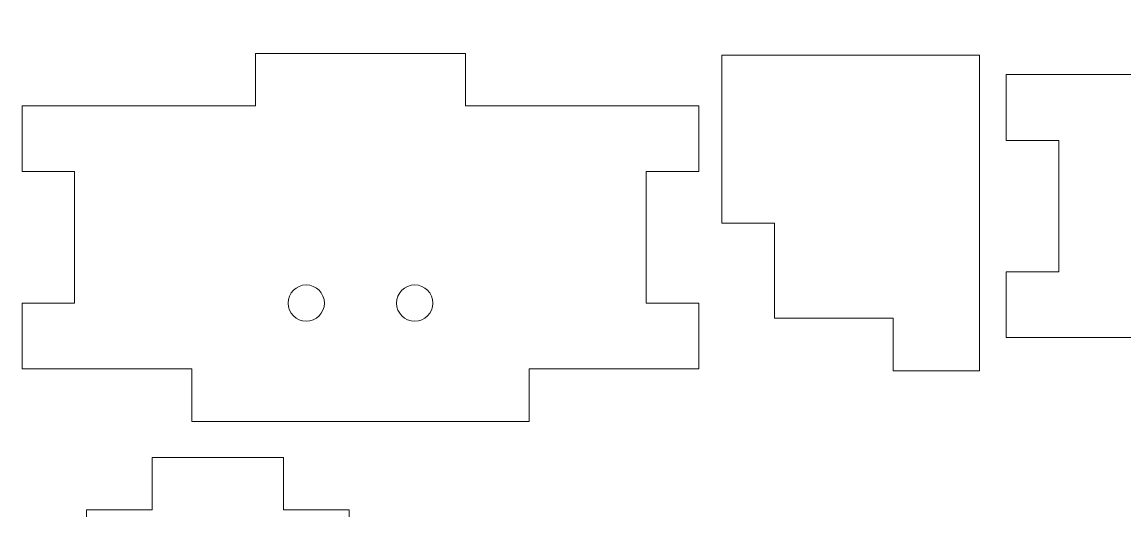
# Model space of a CAD drawing. Header units: millimetres. Extents: x -211 to 190, y -120 to 131.
# Drawn here: x -205.7 to -121.8, y -40.7 to -3.5 of the extents above; entities that cross this region are included whole.
import ezdxf

# ---------------------------------------------------------------- set-up
doc = ezdxf.new("R2010")
doc.units = ezdxf.units.MM
doc.header["$MEASUREMENT"] = 0
doc.layers.add('Camada 1', color=7, linetype='Continuous')

msp = doc.modelspace()

# ---------------------------------------------------------------- linework, layer by layer
at = {"layer": 'Camada 1', "color": 1, "lineweight": 9}
for points, knots in [([(-79.3376, -12.5487), (-79.3376, -12.5487), (-79.3376, -16.7847), (-79.3376, -16.7847), (-79.3376, -16.7847), (-79.3376, -16.7847), (-83.3376, -16.7847), (-83.3376, -16.7847), (-83.3376, -16.7847), (-83.3376, -16.7847), (-83.3376, -22.5487), (-83.3376, -22.5487), (-83.3376, -22.5487), (-83.3376, -22.5487), (-79.3376, -22.5487), (-79.3376, -22.5487), (-79.3376, -22.5487), (-79.3376, -22.5487), (-79.3376, -27.5487), (-79.3376, -27.5487), (-79.3376, -27.5487), (-79.3376, -27.5487), (-97.0875, -27.5487), (-97.0875, -27.5487), (-97.0875, -27.5487), (-97.0875, -27.5487), (-97.0875, -31.5487), (-97.0875, -31.5487), (-97.0875, -31.5487), (-97.0875, -31.5487), (-113.0874, -31.5487), (-113.0874, -31.5487), (-113.0874, -31.5487), (-113.0874, -31.5487), (-113.0874, -27.5487), (-113.0874, -27.5487), (-113.0874, -27.5487), (-113.0874, -27.5487), (-130.8375, -27.5487), (-130.8375, -27.5487), (-130.8375, -27.5487), (-130.8375, -27.5487), (-130.8375, -22.5487), (-130.8375, -22.5487), (-130.8375, -22.5487), (-130.8375, -22.5487), (-126.8375, -22.5487), (-126.8375, -22.5487), (-126.8375, -22.5487), (-126.8375, -22.5487), (-126.8375, -12.5487), (-126.8375, -12.5487), (-126.8375, -12.5487), (-126.8375, -12.5487), (-130.8375, -12.5487), (-130.8375, -12.5487), (-130.8375, -12.5487), (-130.8375, -12.5487), (-130.8375, -7.5487), (-130.8375, -7.5487), (-130.8375, -7.5487), (-130.8375, -7.5487), (-113.0874, -7.5487), (-113.0874, -7.5487), (-113.0874, -7.5487), (-113.0874, -7.5487), (-105.6875, -7.5488), (-105.6875, -7.5488), (-105.6875, -7.5488), (-105.6875, -7.5488), (-105.6875, -3.5488), (-105.6875, -3.5488), (-105.6875, -3.5488), (-105.6875, -3.5488), (-94.063, -3.5488), (-94.063, -3.5488), (-94.063, -3.5488), (-94.063, -3.5488), (-94.063, -7.5487), (-94.063, -7.5487), (-94.063, -7.5487), (-94.063, -7.5487), (-79.3376, -7.5487), (-79.3376, -7.5487), (-79.3376, -7.5487), (-79.3376, -7.5487), (-79.3376, -12.5487), (-79.3376, -12.5487)], [0, 0, 0, 0, 0.0434783, 0.0434783, 0.0434783, 0.0434783, 0.0869565, 0.0869565, 0.0869565, 0.0869565, 0.1304348, 0.1304348, 0.1304348, 0.1304348, 0.173913, 0.173913, 0.173913, 0.173913, 0.2173913, 0.2173913, 0.2173913, 0.2173913, 0.2608696, 0.2608696, 0.2608696, 0.2608696, 0.3043478, 0.3043478, 0.3043478, 0.3043478, 0.3478261, 0.3478261, 0.3478261, 0.3478261, 0.3913043, 0.3913043, 0.3913043, 0.3913043, 0.4347826, 0.4347826, 0.4347826, 0.4347826, 0.4782609, 0.4782609, 0.4782609, 0.4782609, 0.5217391, 0.5217391, 0.5217391, 0.5217391, 0.5652174, 0.5652174, 0.5652174, 0.5652174, 0.6086957, 0.6086957, 0.6086957, 0.6086957, 0.6521739, 0.6521739, 0.6521739, 0.6521739, 0.6956522, 0.6956522, 0.6956522, 0.6956522, 0.7391304, 0.7391304, 0.7391304, 0.7391304, 0.7826087, 0.7826087, 0.7826087, 0.7826087, 0.826087, 0.826087, 0.826087, 0.826087, 0.8695652, 0.8695652, 0.8695652, 0.8695652, 0.9130435, 0.9130435, 0.9130435, 0.9130435, 1, 1, 1, 1]), ([(-167.1412, -29.93), (-167.1412, -29.93), (-167.1412, -33.93), (-167.1412, -33.93), (-167.1412, -33.93), (-167.1412, -33.93), (-192.7884, -33.93), (-192.7884, -33.93), (-192.7884, -33.93), (-192.7884, -33.93), (-192.7884, -29.93), (-192.7884, -29.93), (-192.7884, -29.93), (-192.7884, -29.93), (-205.7147, -29.93), (-205.7147, -29.93), (-205.7147, -29.93), (-205.7147, -29.93), (-205.7147, -24.93), (-205.7147, -24.93), (-205.7147, -24.93), (-205.7147, -24.93), (-201.7147, -24.93), (-201.7147, -24.93), (-201.7147, -24.93), (-201.7147, -24.93), (-201.7147, -14.93), (-201.7147, -14.93), (-201.7147, -14.93), (-201.7147, -14.93), (-205.7147, -14.93), (-205.7147, -14.93), (-205.7147, -14.93), (-205.7147, -14.93), (-205.7147, -9.93), (-205.7147, -9.93), (-205.7147, -9.93), (-205.7147, -9.93), (-187.9647, -9.93), (-187.9647, -9.93), (-187.9647, -9.93), (-187.9647, -9.93), (-187.9647, -5.93), (-187.9647, -5.93), (-187.9647, -5.93), (-187.9647, -5.93), (-171.9648, -5.93), (-171.9648, -5.93), (-171.9648, -5.93), (-171.9648, -5.93), (-171.9648, -9.93), (-171.9648, -9.93), (-171.9648, -9.93), (-171.9648, -9.93), (-154.2148, -9.93), (-154.2148, -9.93), (-154.2148, -9.93), (-154.2148, -9.93), (-154.2148, -14.93), (-154.2148, -14.93), (-154.2148, -14.93), (-154.2148, -14.93), (-158.2148, -14.93), (-158.2148, -14.93), (-158.2148, -14.93), (-158.2148, -14.93), (-158.2148, -24.93), (-158.2148, -24.93), (-158.2148, -24.93), (-158.2148, -24.93), (-154.2148, -24.93), (-154.2148, -24.93), (-154.2148, -24.93), (-154.2148, -24.93), (-154.2148, -29.93), (-154.2148, -29.93), (-154.2148, -29.93), (-154.2148, -29.93), (-167.1412, -29.93), (-167.1412, -29.93)], [0, 0, 0, 0, 0.047619, 0.047619, 0.047619, 0.047619, 0.0952381, 0.0952381, 0.0952381, 0.0952381, 0.1428571, 0.1428571, 0.1428571, 0.1428571, 0.1904762, 0.1904762, 0.1904762, 0.1904762, 0.2380952, 0.2380952, 0.2380952, 0.2380952, 0.2857143, 0.2857143, 0.2857143, 0.2857143, 0.3333333, 0.3333333, 0.3333333, 0.3333333, 0.3809524, 0.3809524, 0.3809524, 0.3809524, 0.4285714, 0.4285714, 0.4285714, 0.4285714, 0.4761905, 0.4761905, 0.4761905, 0.4761905, 0.5238095, 0.5238095, 0.5238095, 0.5238095, 0.5714286, 0.5714286, 0.5714286, 0.5714286, 0.6190476, 0.6190476, 0.6190476, 0.6190476, 0.6666667, 0.6666667, 0.6666667, 0.6666667, 0.7142857, 0.7142857, 0.7142857, 0.7142857, 0.7619048, 0.7619048, 0.7619048, 0.7619048, 0.8095238, 0.8095238, 0.8095238, 0.8095238, 0.8571429, 0.8571429, 0.8571429, 0.8571429, 0.9047619, 0.9047619, 0.9047619, 0.9047619, 1, 1, 1, 1]), ([(-139.4228, -26.0779), (-139.4228, -26.0779), (-139.4228, -30.0779), (-139.4228, -30.0779), (-139.4228, -30.0779), (-139.4228, -30.0779), (-132.8584, -30.0779), (-132.8584, -30.0779), (-132.8584, -30.0779), (-132.8584, -30.0779), (-132.8584, -6.0779), (-132.8584, -6.0779), (-132.8584, -6.0779), (-132.8584, -6.0779), (-152.4584, -6.0779), (-152.4584, -6.0779), (-152.4584, -6.0779), (-152.4584, -6.0779), (-152.4584, -18.8542), (-152.4584, -18.8542), (-152.4584, -18.8542), (-152.4584, -18.8542), (-148.4584, -18.8542), (-148.4584, -18.8542), (-148.4584, -18.8542), (-148.4584, -18.8542), (-148.4584, -26.0779), (-148.4584, -26.0779), (-148.4584, -26.0779), (-148.4584, -26.0779), (-139.4228, -26.0779), (-139.4228, -26.0779)], [0, 0, 0, 0, 0.1111111, 0.1111111, 0.1111111, 0.1111111, 0.2222222, 0.2222222, 0.2222222, 0.2222222, 0.3333333, 0.3333333, 0.3333333, 0.3333333, 0.4444444, 0.4444444, 0.4444444, 0.4444444, 0.5555556, 0.5555556, 0.5555556, 0.5555556, 0.6666667, 0.6666667, 0.6666667, 0.6666667, 0.7777778, 0.7777778, 0.7777778, 0.7777778, 1, 1, 1, 1]), ([(-184.0922, -26.3109), (-183.3295, -26.3109), (-182.7113, -25.6927), (-182.7113, -24.93), (-182.7113, -24.93), (-182.7113, -24.1673), (-183.3295, -23.5491), (-184.0922, -23.5491), (-184.0922, -23.5491), (-184.8549, -23.5491), (-185.4731, -24.1673), (-185.4731, -24.93), (-185.4731, -24.93), (-185.4731, -25.6927), (-184.8549, -26.3109), (-184.0922, -26.3109)], [0, 0, 0, 0, 0.2, 0.2, 0.2, 0.2, 0.4, 0.4, 0.4, 0.4, 0.6, 0.6, 0.6, 0.6, 1, 1, 1, 1]), ([(-175.8373, -26.3109), (-175.0746, -26.3109), (-174.4564, -25.6927), (-174.4564, -24.93), (-174.4564, -24.93), (-174.4564, -24.1673), (-175.0746, -23.5491), (-175.8373, -23.5491), (-175.8373, -23.5491), (-176.6, -23.5491), (-177.2182, -24.1673), (-177.2182, -24.93), (-177.2182, -24.93), (-177.2182, -25.6927), (-176.6, -26.3109), (-175.8373, -26.3109)], [0, 0, 0, 0, 0.2, 0.2, 0.2, 0.2, 0.4, 0.4, 0.4, 0.4, 0.6, 0.6, 0.6, 0.6, 1, 1, 1, 1]), ([(-204.8151, -71.9195), (-204.8151, -71.9195), (-204.8151, -56.9195), (-204.8151, -56.9195), (-204.8151, -56.9195), (-204.8151, -56.9195), (-200.8151, -56.9195), (-200.8151, -56.9195), (-200.8151, -56.9195), (-200.8151, -56.9195), (-200.8151, -40.6695), (-200.8151, -40.6695), (-200.8151, -40.6695), (-200.8151, -40.6695), (-195.8151, -40.6695), (-195.8151, -40.6695), (-195.8151, -40.6695), (-195.8151, -40.6695), (-195.8151, -36.6695), (-195.8151, -36.6695), (-195.8151, -36.6695), (-195.8151, -36.6695), (-185.8151, -36.6695), (-185.8151, -36.6695), (-185.8151, -36.6695), (-185.8151, -36.6695), (-185.8151, -40.6695), (-185.8151, -40.6695), (-185.8151, -40.6695), (-185.8151, -40.6695), (-180.8151, -40.6695), (-180.8151, -40.6695), (-180.8151, -40.6695), (-180.8151, -40.6695), (-180.8151, -56.9195), (-180.8151, -56.9195), (-180.8151, -56.9195), (-180.8151, -56.9195), (-176.8151, -56.9195), (-176.8151, -56.9195), (-176.8151, -56.9195), (-176.8151, -56.9195), (-176.8151, -71.9195), (-176.8151, -71.9195), (-176.8151, -71.9195), (-176.8151, -71.9195), (-180.8151, -71.9195), (-180.8151, -71.9195), (-180.8151, -71.9195), (-180.8151, -71.9195), (-180.8151, -88.1694), (-180.8151, -88.1694), (-180.8151, -88.1694), (-180.8151, -88.1694), (-185.8151, -88.1694), (-185.8151, -88.1694), (-185.8151, -88.1694), (-185.8151, -88.1694), (-185.8151, -92.1694), (-185.8151, -92.1694), (-185.8151, -92.1694), (-185.8151, -92.1694), (-195.8151, -92.1694), (-195.8151, -92.1694), (-195.8151, -92.1694), (-195.8151, -92.1694), (-195.8151, -88.1694), (-195.8151, -88.1694), (-195.8151, -88.1694), (-195.8151, -88.1694), (-200.8151, -88.1694), (-200.8151, -88.1694), (-200.8151, -88.1694), (-200.8151, -88.1694), (-200.8151, -71.9195), (-200.8151, -71.9195), (-200.8151, -71.9195), (-200.8151, -71.9195), (-204.8151, -71.9195), (-204.8151, -71.9195)], [0, 0, 0, 0, 0.047619, 0.047619, 0.047619, 0.047619, 0.0952381, 0.0952381, 0.0952381, 0.0952381, 0.1428571, 0.1428571, 0.1428571, 0.1428571, 0.1904762, 0.1904762, 0.1904762, 0.1904762, 0.2380952, 0.2380952, 0.2380952, 0.2380952, 0.2857143, 0.2857143, 0.2857143, 0.2857143, 0.3333333, 0.3333333, 0.3333333, 0.3333333, 0.3809524, 0.3809524, 0.3809524, 0.3809524, 0.4285714, 0.4285714, 0.4285714, 0.4285714, 0.4761905, 0.4761905, 0.4761905, 0.4761905, 0.5238095, 0.5238095, 0.5238095, 0.5238095, 0.5714286, 0.5714286, 0.5714286, 0.5714286, 0.6190476, 0.6190476, 0.6190476, 0.6190476, 0.6666667, 0.6666667, 0.6666667, 0.6666667, 0.7142857, 0.7142857, 0.7142857, 0.7142857, 0.7619048, 0.7619048, 0.7619048, 0.7619048, 0.8095238, 0.8095238, 0.8095238, 0.8095238, 0.8571429, 0.8571429, 0.8571429, 0.8571429, 0.9047619, 0.9047619, 0.9047619, 0.9047619, 1, 1, 1, 1])]:
    msp.add_open_spline(points, degree=3, knots=knots, dxfattribs=at)

doc.saveas('drawing.dxf')
